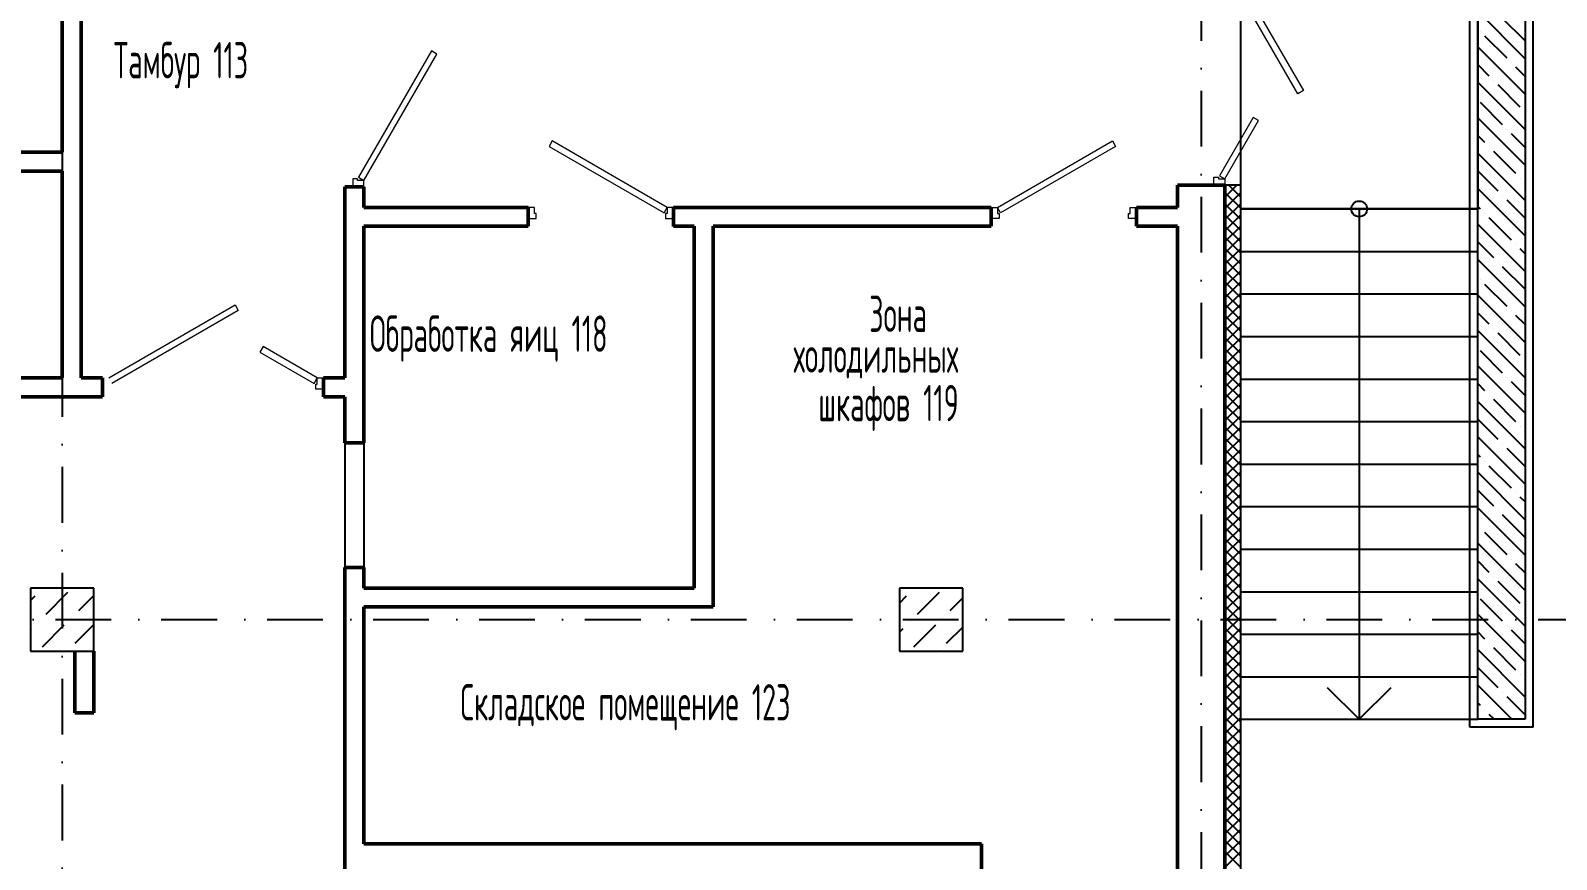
# Model space of a CAD drawing. Extents: x -1560602 to 321118, y -2308202 to -430103.
# Drawn here: x -1491295 to -1481636, y -2040672 to -2035424 of the extents above; entities that cross this region are included whole.
import ezdxf

# ---------------------------------------------------------------- set-up
doc = ezdxf.new("R2010")
doc.units = 0
doc.header["$MEASUREMENT"] = 0
doc.linetypes.add('Dot & Dashed', pattern=[670.277762, 352.777767, -176.388884, 0, -141.111112])
doc.linetypes.add('Штрихпунктирная', pattern=[0.670278, 0.352778, -0.176389, 0, -0.141111])
doc.layers.get('0').update_dxf_attribs({"color": 255, "linetype": 'CONTINUOUS'})
for name, color, linetype, lineweight in [('Двери', 4, 'CONTINUOUS', 15), ('монолитная стена', 2, 'CONTINUOUS', 25), ('стены', 5, 'CONTINUOUS', 50)]:
    doc.layers.add(name, color=color, linetype=linetype, lineweight=lineweight)
for name, color, linetype in [('Колонна', 7, 'CONTINUOUS'), ('колонна нижнего ряда', 1, 'CONTINUOUS'), ('Оси', 253, 'Dot & Dashed'), ('Текст', 7, 'CONTINUOUS'), ('Утеплитель', 6, 'CONTINUOUS')]:
    doc.layers.add(name, color=color, linetype=linetype)
doc.styles.get("Standard").update_dxf_attribs({"font": 'spds.shx', "width": 0.7, "height": 250})

msp = doc.modelspace()

# ---------------------------------------------------------------- linework, layer by layer
at = {"color": 0, "ltscale": 100}
for p, q in [((-1481784.7, -2039834.2), (-1481784.7, -2031243.4)), ((-1483634.7, -2036553.4), (-1483634.7, -2034753.4)), ((-1482134.7, -2034753.4), (-1482134.7, -2036553.4)), ((-1482184.7, -2039834.2), (-1482184.7, -2034803.4)), ((-1482134.7, -2036553.4), (-1483634.7, -2036553.4)), ((-1483634.7, -2036553.4), (-1482134.7, -2036553.4)), ((-1482884.7, -2036553.4), (-1482884.7, -2039784.2)), ((-1483634.7, -2036822.7), (-1482134.7, -2036822.7)), ((-1483634.7, -2037091.9), (-1482134.7, -2037091.9)), ((-1483634.7, -2037361.1), (-1482134.7, -2037361.1)), ((-1483634.7, -2037630.4), (-1482134.7, -2037630.4)), ((-1483634.7, -2037899.6), (-1482134.7, -2037899.6)), ((-1483634.7, -2038168.8), (-1482134.7, -2038168.8)), ((-1483634.7, -2038438.1), (-1482134.7, -2038438.1)), ((-1483634.7, -2038707.3), (-1482134.7, -2038707.3)), ((-1483634.7, -2038976.5), (-1482134.7, -2038976.5)), ((-1483634.7, -2039245.7), (-1482134.7, -2039245.7)), ((-1483634.7, -2039515), (-1482134.7, -2039515)), ((-1482884.7, -2039784.2), (-1483084.7, -2039584.2)), ((-1482684.7, -2039584.2), (-1482884.7, -2039784.2)), ((-1483634.7, -2039784.2), (-1482134.7, -2039784.2)), ((-1481784.7, -2039834.2), (-1482184.7, -2039834.2))]:
    msp.add_line(p, q, dxfattribs=at)
msp.add_circle((-1482884.7, -2036553.4), 50, dxfattribs=at)
at = {"layer": 'Двери', "color": 0, "linetype": 'Continuous'}
for p, q in [((-1483734.7, -2034943.4), (-1483237.7, -2035804.3)), ((-1483272.4, -2035824.3), (-1483769.4, -2034963.4)), ((-1488757.4, -2035553.2), (-1489219.4, -2036353.4)), ((-1489184.7, -2036373.4), (-1488722.7, -2035573.2)), ((-1488722.7, -2035573.2), (-1488757.4, -2035553.2)), ((-1483237.7, -2035804.3), (-1483272.4, -2035824.3)), ((-1483556.4, -2035974.5), (-1483769.4, -2036343.4)), ((-1483734.7, -2036363.4), (-1483521.7, -2035994.5)), ((-1483521.7, -2035994.5), (-1483556.4, -2035974.5)), ((-1487992.2, -2036123.4), (-1488012.2, -2036158.1)), ((-1488012.2, -2036158.1), (-1487284.7, -2036578.1)), ((-1487264.7, -2036543.4), (-1487992.2, -2036123.4)), ((-1485174.7, -2036543.4), (-1484447.3, -2036123.4)), ((-1484427.3, -2036158.1), (-1485154.7, -2036578.1)), ((-1484447.3, -2036123.4), (-1484427.3, -2036158.1)), ((-1489224.7, -2036363.4), (-1489254.7, -2036363.4)), ((-1489254.7, -2036363.4), (-1489254.7, -2036413.4)), ((-1489224.7, -2036373.4), (-1489224.7, -2036363.4)), ((-1489184.7, -2036373.4), (-1489224.7, -2036373.4)), ((-1489219.4, -2036353.4), (-1489184.7, -2036373.4)), ((-1489184.7, -2036413.4), (-1489184.7, -2036373.4)), ((-1483804.7, -2036403.4), (-1483804.7, -2036353.4)), ((-1483804.7, -2036353.4), (-1483774.7, -2036353.4)), ((-1483774.7, -2036353.4), (-1483774.7, -2036363.4)), ((-1483774.7, -2036363.4), (-1483734.7, -2036363.4)), ((-1483769.4, -2036343.4), (-1483734.7, -2036363.4)), ((-1483734.7, -2036363.4), (-1483734.7, -2036403.4)), ((-1488104.7, -2036543.4), (-1488144.7, -2036543.4)), ((-1488104.7, -2036583.4), (-1488104.7, -2036543.4)), ((-1488094.7, -2036583.4), (-1488104.7, -2036583.4)), ((-1488094.7, -2036613.4), (-1488094.7, -2036583.4)), ((-1487284.7, -2036578.1), (-1487264.7, -2036543.4)), ((-1487264.7, -2036583.4), (-1487274.7, -2036583.4)), ((-1487274.7, -2036583.4), (-1487274.7, -2036613.4)), ((-1487224.7, -2036543.4), (-1487264.7, -2036543.4)), ((-1487264.7, -2036543.4), (-1487264.7, -2036583.4)), ((-1485214.7, -2036543.4), (-1485174.7, -2036543.4)), ((-1485174.7, -2036543.4), (-1485174.7, -2036583.4)), ((-1485154.7, -2036578.1), (-1485174.7, -2036543.4)), ((-1485174.7, -2036583.4), (-1485164.7, -2036583.4)), ((-1485164.7, -2036583.4), (-1485164.7, -2036613.4)), ((-1484344.7, -2036613.4), (-1484344.7, -2036583.4)), ((-1484344.7, -2036583.4), (-1484334.7, -2036583.4)), ((-1484334.7, -2036583.4), (-1484334.7, -2036543.4)), ((-1484334.7, -2036543.4), (-1484294.7, -2036543.4)), ((-1488144.7, -2036613.4), (-1488094.7, -2036613.4)), ((-1487274.7, -2036613.4), (-1487224.7, -2036613.4)), ((-1485164.7, -2036613.4), (-1485214.7, -2036613.4)), ((-1484294.7, -2036613.4), (-1484344.7, -2036613.4)), ((-1490799.7, -2037623.4), (-1489999.5, -2037161.4)), ((-1489999.5, -2037161.4), (-1489979.5, -2037196.1)), ((-1489979.5, -2037196.1), (-1490779.7, -2037658.1)), ((-1489822.7, -2037425.4), (-1489842.7, -2037460.1)), ((-1489842.7, -2037460.1), (-1489499.7, -2037658.1)), ((-1489479.7, -2037623.4), (-1489822.7, -2037425.4)), ((-1489499.7, -2037658.1), (-1489479.7, -2037623.4)), ((-1489479.7, -2037663.4), (-1489479.7, -2037623.4)), ((-1489479.7, -2037623.4), (-1489439.7, -2037623.4)), ((-1489489.7, -2037693.4), (-1489489.7, -2037663.4)), ((-1489489.7, -2037663.4), (-1489479.7, -2037663.4)), ((-1489439.7, -2037693.4), (-1489489.7, -2037693.4))]:
    msp.add_line(p, q, dxfattribs=at)
at = {"layer": 'Колонна', "color": 0, "ltscale": 100}
for p, q in [((-1490894.7, -2038953.4), (-1491294.7, -2038953.4)), ((-1491294.7, -2038953.4), (-1491294.7, -2039353.4)), ((-1490894.7, -2039353.4), (-1490894.7, -2038953.4)), ((-1485394.7, -2038953.4), (-1485794.7, -2038953.4)), ((-1485794.7, -2038953.4), (-1485794.7, -2039353.4)), ((-1485394.7, -2039353.4), (-1485394.7, -2038953.4)), ((-1491294.7, -2039353.4), (-1490894.7, -2039353.4)), ((-1485794.7, -2039353.4), (-1485394.7, -2039353.4))]:
    msp.add_line(p, q, dxfattribs=at)
at = {"layer": 'колонна нижнего ряда', "color": 0, "ltscale": 100}
for p, q in [((-1491294.7, -2039033.1), (-1491264.7, -2039003)), ((-1491218.7, -2038957.1), (-1491218.7, -2038957.1)), ((-1491195.7, -2039117.9), (-1491057.9, -2038980)), ((-1490988.9, -2039094.9), (-1490894.7, -2039000.8)), ((-1485794.7, -2039048.5), (-1485749.3, -2039003)), ((-1485703.3, -2038957.1), (-1485703.3, -2038957.1)), ((-1485680.3, -2039117.9), (-1485542.4, -2038980)), ((-1485473.5, -2039094.9), (-1485394.7, -2039016.2)), ((-1491241.7, -2039163.9), (-1491241.7, -2039163.9)), ((-1491218.7, -2039324.8), (-1491080.8, -2039186.9)), ((-1491034.9, -2039140.9), (-1491034.9, -2039140.9)), ((-1491011.9, -2039301.8), (-1490894.7, -2039184.6)), ((-1485726.3, -2039163.9), (-1485726.3, -2039163.9)), ((-1485703.3, -2039324.8), (-1485565.4, -2039186.9)), ((-1485519.4, -2039140.9), (-1485519.4, -2039140.9)), ((-1485496.5, -2039301.8), (-1485394.7, -2039200.1)), ((-1491294.7, -2039216.9), (-1491287.7, -2039209.8)), ((-1485794.7, -2039232.4), (-1485772.2, -2039209.8)), ((-1491057.9, -2039347.7), (-1491057.9, -2039347.7)), ((-1485542.4, -2039347.7), (-1485542.4, -2039347.7))]:
    msp.add_line(p, q, dxfattribs=at)
at = {"layer": 'монолитная стена', "color": 0, "ltscale": 100}
for p, q in [((-1481834.7, -2031293.4), (-1481834.7, -2039783.8)), ((-1482134.7, -2039783.8), (-1482134.7, -2034753.4)), ((-1481834.7, -2039783.8), (-1482134.7, -2039783.8))]:
    msp.add_line(p, q, dxfattribs=at)
at = {"layer": 'монолитная стена', "color": 0, "lineweight": -3, "ltscale": 100}
for p, q in [((-1481834.7, -2035602.3), (-1482134.7, -2035302.3)), ((-1482117.7, -2035431.6), (-1482117.7, -2035431.6)), ((-1481837, -2035487.8), (-1481977.4, -2035347.5)), ((-1481834.7, -2035826.8), (-1482134.7, -2035526.8)), ((-1481949.3, -2035600), (-1482089.6, -2035459.7)), ((-1481921.2, -2035628.1), (-1481921.2, -2035628.1)), ((-1482061.5, -2035712.3), (-1482134.7, -2035639.1)), ((-1481834.7, -2035714.6), (-1481893.2, -2035656.1)), ((-1481834.7, -2036051.3), (-1482134.7, -2035751.3)), ((-1482033.5, -2035740.3), (-1482033.5, -2035740.3)), ((-1481865.1, -2035908.7), (-1482005.4, -2035768.4)), ((-1481977.4, -2036021), (-1482117.7, -2035880.7)), ((-1481834.7, -2036275.8), (-1482134.7, -2035975.8)), ((-1481837, -2035936.8), (-1481837, -2035936.8)), ((-1482089.6, -2036133.2), (-1482134.7, -2036088.1)), ((-1481949.3, -2036049), (-1481949.3, -2036049)), ((-1481834.7, -2036163.6), (-1481921.2, -2036077.1)), ((-1481834.7, -2036500.3), (-1482134.7, -2036200.3)), ((-1482061.5, -2036161.3), (-1482061.5, -2036161.3)), ((-1481893.2, -2036329.7), (-1482033.5, -2036189.3)), ((-1482005.4, -2036441.9), (-1482134.7, -2036312.6)), ((-1481865.1, -2036357.7), (-1481865.1, -2036357.7)), ((-1481834.7, -2036388.1), (-1481837, -2036385.8)), ((-1481834.7, -2036724.8), (-1482134.7, -2036424.8)), ((-1481977.4, -2036470), (-1481977.4, -2036470)), ((-1481834.7, -2036612.6), (-1481949.3, -2036498)), ((-1482117.7, -2036554.2), (-1482134.7, -2036537.1)), ((-1482089.6, -2036582.2), (-1482089.6, -2036582.2)), ((-1481834.7, -2036949.4), (-1482134.7, -2036649.4)), ((-1481921.2, -2036750.6), (-1482061.5, -2036610.3)), ((-1482033.5, -2036862.9), (-1482134.7, -2036761.6)), ((-1481893.2, -2036778.7), (-1481893.2, -2036778.7)), ((-1481834.7, -2037173.9), (-1482134.7, -2036873.9)), ((-1481834.7, -2036837.1), (-1481865.1, -2036806.7)), ((-1482005.4, -2036890.9), (-1482005.4, -2036890.9)), ((-1481837, -2037059.3), (-1481977.4, -2036919)), ((-1482117.7, -2037003.2), (-1482117.7, -2037003.2)), ((-1481949.3, -2037171.6), (-1482089.6, -2037031.2)), ((-1481834.7, -2037398.4), (-1482134.7, -2037098.4)), ((-1482061.5, -2037283.8), (-1482134.7, -2037210.6)), ((-1481921.2, -2037199.6), (-1481921.2, -2037199.6)), ((-1481834.7, -2037286.1), (-1481893.2, -2037227.7)), ((-1481834.7, -2037622.9), (-1482134.7, -2037322.9)), ((-1482033.5, -2037311.9), (-1482033.5, -2037311.9)), ((-1481865.1, -2037480.3), (-1482005.4, -2037339.9)), ((-1481977.4, -2037592.5), (-1482117.7, -2037452.2)), ((-1481834.7, -2037847.4), (-1482134.7, -2037547.4)), ((-1481837, -2037508.3), (-1481837, -2037508.3)), ((-1482089.6, -2037704.8), (-1482134.7, -2037659.6)), ((-1481949.3, -2037620.6), (-1481949.3, -2037620.6)), ((-1481834.7, -2037735.1), (-1481921.2, -2037648.6)), ((-1482061.5, -2037732.8), (-1482061.5, -2037732.8)), ((-1481834.7, -2038071.9), (-1482134.7, -2037771.9)), ((-1481893.2, -2037901.2), (-1482033.5, -2037760.9)), ((-1482005.4, -2038013.5), (-1482134.7, -2037884.1)), ((-1481865.1, -2037929.3), (-1481865.1, -2037929.3)), ((-1481834.7, -2038296.4), (-1482134.7, -2037996.4)), ((-1481977.4, -2038041.5), (-1481977.4, -2038041.5)), ((-1481834.7, -2037959.6), (-1481837, -2037957.3)), ((-1482117.7, -2038125.7), (-1482134.7, -2038108.6)), ((-1481834.7, -2038184.1), (-1481949.3, -2038069.6)), ((-1481834.7, -2038520.9), (-1482134.7, -2038220.9)), ((-1482089.6, -2038153.8), (-1482089.6, -2038153.8)), ((-1481921.2, -2038322.2), (-1482061.5, -2038181.8)), ((-1482033.5, -2038434.4), (-1482134.7, -2038333.1)), ((-1481893.2, -2038350.2), (-1481893.2, -2038350.2)), ((-1481834.7, -2038408.6), (-1481865.1, -2038378.3)), ((-1481834.7, -2038745.4), (-1482134.7, -2038445.4)), ((-1482005.4, -2038462.5), (-1482005.4, -2038462.5)), ((-1481837, -2038630.9), (-1481977.4, -2038490.5)), ((-1482117.7, -2038574.7), (-1482117.7, -2038574.7)), ((-1481949.3, -2038743.1), (-1482089.6, -2038602.8)), ((-1481834.7, -2038969.9), (-1482134.7, -2038669.9)), ((-1482061.5, -2038855.4), (-1482134.7, -2038782.2)), ((-1481921.2, -2038771.2), (-1481921.2, -2038771.2)), ((-1481834.7, -2038857.7), (-1481893.2, -2038799.2)), ((-1481876.1, -2039153), (-1482134.7, -2038894.4)), ((-1482033.5, -2038883.4), (-1482033.5, -2038883.4)), ((-1481865.1, -2039051.8), (-1482005.4, -2038911.5)), ((-1481988.4, -2039153), (-1482117.7, -2039023.7)), ((-1481837, -2039079.9), (-1481837, -2039079.9)), ((-1482100.6, -2039153), (-1482134.7, -2039118.9)), ((-1481834.7, -2039418.9), (-1482100.6, -2039153)), ((-1481977.4, -2039164.1), (-1481988.4, -2039153)), ((-1481949.3, -2039192.1), (-1481949.3, -2039192.1)), ((-1481834.7, -2039194.4), (-1481876.1, -2039153)), ((-1482089.6, -2039276.3), (-1482134.7, -2039231.2)), ((-1482061.5, -2039304.4), (-1482061.5, -2039304.4)), ((-1481834.7, -2039306.7), (-1481921.2, -2039220.2)), ((-1481834.7, -2039643.4), (-1482134.7, -2039343.4)), ((-1481893.2, -2039472.8), (-1482033.5, -2039332.4)), ((-1482005.4, -2039585), (-1482134.7, -2039455.7)), ((-1481918.9, -2039783.8), (-1482134.7, -2039567.9)), ((-1481865.1, -2039500.8), (-1481865.1, -2039500.8)), ((-1481834.7, -2039531.2), (-1481837, -2039528.9)), ((-1482117.7, -2039697.3), (-1482134.7, -2039680.2)), ((-1481977.4, -2039613.1), (-1481977.4, -2039613.1)), ((-1481834.7, -2039755.7), (-1481949.3, -2039641.1)), ((-1482089.6, -2039725.3), (-1482089.6, -2039725.3)), ((-1482031.1, -2039783.8), (-1482061.5, -2039753.4))]:
    msp.add_line(p, q, dxfattribs=at)
at = {"layer": 'Оси', "color": 0, "linetype": 'Штрихпунктирная', "lineweight": -3, "ltscale": 1000}
for p, q in [((-1483884.7, -2030443.4), (-1483884.7, -2057488.4)), ((-1491094.7, -2032153.4), (-1491094.7, -2057618.4)), ((-1493818.8, -2039153.4), (-1479259.7, -2039153.4))]:
    msp.add_line(p, q, dxfattribs=at)
at = {"layer": 'стены', "color": 0, "ltscale": 100}
for p, q in [((-1491094.7, -2036193.4), (-1491094.7, -2034753.4)), ((-1490974.7, -2034753.4), (-1490974.7, -2037623.4)), ((-1493704.7, -2036193.4), (-1491094.7, -2036193.4)), ((-1491094.7, -2036313.4), (-1493584.7, -2036313.4)), ((-1491094.7, -2037623.4), (-1491094.7, -2036313.4)), ((-1483734.7, -2036403.4), (-1484034.7, -2036403.4)), ((-1484034.7, -2036403.4), (-1484034.7, -2036543.4)), ((-1483734.7, -2053013.4), (-1483734.7, -2036403.4)), ((-1489304.7, -2037623.4), (-1489304.7, -2036413.4)), ((-1489304.7, -2036413.4), (-1489184.7, -2036413.4)), ((-1489184.7, -2036413.4), (-1489184.7, -2036543.4)), ((-1488144.7, -2036543.4), (-1489184.7, -2036543.4)), ((-1488144.7, -2036543.4), (-1488144.7, -2036663.4)), ((-1485214.7, -2036543.4), (-1487224.7, -2036543.4)), ((-1487224.7, -2036545.3), (-1487224.7, -2036665.3)), ((-1485214.7, -2036543.4), (-1485214.7, -2036663.4)), ((-1484034.7, -2036543.4), (-1484294.7, -2036543.4)), ((-1484294.7, -2036543.4), (-1484294.7, -2036663.4)), ((-1489184.7, -2036663.4), (-1488144.7, -2036663.4)), ((-1489184.7, -2038033.4), (-1489184.7, -2036663.4)), ((-1487224.7, -2036663.4), (-1487094.7, -2036663.4)), ((-1487094.7, -2036663.4), (-1487094.7, -2038953.4)), ((-1486974.7, -2039073.4), (-1486974.7, -2036663.4)), ((-1485214.7, -2036663.4), (-1486974.7, -2036663.4)), ((-1484294.7, -2036663.4), (-1484034.7, -2036663.4)), ((-1484034.7, -2036663.4), (-1484034.7, -2042753.4)), ((-1493704.7, -2037623.4), (-1491094.7, -2037623.4)), ((-1490974.7, -2037623.4), (-1490839.7, -2037623.4)), ((-1490839.7, -2037623.4), (-1490839.7, -2037743.4)), ((-1489439.7, -2037743.4), (-1489439.7, -2037623.4)), ((-1489439.7, -2037623.4), (-1489304.7, -2037623.4)), ((-1490839.7, -2037743.4), (-1493704.7, -2037743.4)), ((-1489304.7, -2037743.4), (-1489439.7, -2037743.4)), ((-1489304.7, -2038033.4), (-1489304.7, -2037743.4)), ((-1489304.7, -2038033.4), (-1489184.7, -2038033.4)), ((-1489304.7, -2038823.4), (-1489304.7, -2041083.4)), ((-1489304.7, -2038823.4), (-1489184.7, -2038823.4)), ((-1489184.7, -2038823.4), (-1489184.7, -2038953.4)), ((-1487094.7, -2038953.4), (-1489184.7, -2038953.4)), ((-1489184.7, -2039073.4), (-1486974.7, -2039073.4)), ((-1489184.7, -2040573.4), (-1489184.7, -2039073.4)), ((-1491014.7, -2039353.4), (-1491014.7, -2039743.4)), ((-1490894.7, -2039743.4), (-1490894.7, -2039353.4)), ((-1485274.7, -2040573.4), (-1489184.7, -2040573.4)), ((-1485274.7, -2040573.4), (-1485274.7, -2041083.4))]:
    msp.add_line(p, q, dxfattribs=at)
at = {"layer": 'стены', "color": 0, "lineweight": -3, "ltscale": 100}
for p, q in [((-1489304.7, -2038033.4), (-1489304.7, -2038823.4)), ((-1489184.7, -2038033.4), (-1489184.7, -2038823.4))]:
    msp.add_line(p, q, dxfattribs=at)
at = {"layer": 'стены', "color": 0, "linetype": 'Continuous', "ltscale": 100}
msp.add_line((-1490894.7, -2039743.4), (-1491014.7, -2039743.4), dxfattribs=at)
at = {"layer": 'Утеплитель', "color": 0, "ltscale": 100}
for p, q in [((-1483634.7, -2036403.4), (-1483734.7, -2036403.4)), ((-1483734.7, -2036408.7), (-1483729.5, -2036403.4)), ((-1483734.7, -2036479.4), (-1483658.8, -2036403.4)), ((-1483634.7, -2036478.9), (-1483710.2, -2036403.4)), ((-1483634.7, -2036408.2), (-1483639.5, -2036403.4)), ((-1483634.7, -2053113.4), (-1483634.7, -2036403.4)), ((-1483634.7, -2036549.6), (-1483734.7, -2036449.6)), ((-1483734.7, -2036550.1), (-1483634.7, -2036450.1)), ((-1483634.7, -2036620.3), (-1483734.7, -2036520.3)), ((-1483734.7, -2036620.8), (-1483634.7, -2036520.8)), ((-1483634.7, -2036691), (-1483734.7, -2036591)), ((-1483734.7, -2036691.5), (-1483634.7, -2036591.5)), ((-1483634.7, -2036761.7), (-1483734.7, -2036661.7)), ((-1483734.7, -2036762.2), (-1483634.7, -2036662.2)), ((-1483634.7, -2036832.5), (-1483734.7, -2036732.5)), ((-1483734.7, -2036832.9), (-1483634.7, -2036732.9)), ((-1483634.7, -2036903.2), (-1483734.7, -2036803.2)), ((-1483734.7, -2036903.7), (-1483634.7, -2036803.7)), ((-1483634.7, -2036973.9), (-1483734.7, -2036873.9)), ((-1483734.7, -2036974.4), (-1483634.7, -2036874.4)), ((-1483634.7, -2037044.6), (-1483734.7, -2036944.6)), ((-1483734.7, -2037045.1), (-1483634.7, -2036945.1)), ((-1483634.7, -2037115.3), (-1483734.7, -2037015.3)), ((-1483734.7, -2037115.8), (-1483634.7, -2037015.8)), ((-1483634.7, -2037186), (-1483734.7, -2037086)), ((-1483734.7, -2037186.5), (-1483634.7, -2037086.5)), ((-1483634.7, -2037256.7), (-1483734.7, -2037156.7)), ((-1483734.7, -2037257.2), (-1483634.7, -2037157.2)), ((-1483634.7, -2037327.4), (-1483734.7, -2037227.4)), ((-1483734.7, -2037327.9), (-1483634.7, -2037227.9)), ((-1483634.7, -2037398.1), (-1483734.7, -2037298.1)), ((-1483734.7, -2037398.6), (-1483634.7, -2037298.6)), ((-1483634.7, -2037468.9), (-1483734.7, -2037368.9)), ((-1483734.7, -2037469.3), (-1483634.7, -2037369.3)), ((-1483634.7, -2037539.6), (-1483734.7, -2037439.6)), ((-1483734.7, -2037540.1), (-1483634.7, -2037440.1)), ((-1483634.7, -2037610.3), (-1483734.7, -2037510.3)), ((-1483734.7, -2037610.8), (-1483634.7, -2037510.8)), ((-1483634.7, -2037681), (-1483734.7, -2037581)), ((-1483734.7, -2037681.5), (-1483634.7, -2037581.5)), ((-1483634.7, -2037751.7), (-1483734.7, -2037651.7)), ((-1483734.7, -2037752.2), (-1483634.7, -2037652.2)), ((-1483634.7, -2037822.4), (-1483734.7, -2037722.4)), ((-1483734.7, -2037822.9), (-1483634.7, -2037722.9)), ((-1483634.7, -2037893.1), (-1483734.7, -2037793.1)), ((-1483734.7, -2037893.6), (-1483634.7, -2037793.6)), ((-1483634.7, -2037963.8), (-1483734.7, -2037863.8)), ((-1483734.7, -2037964.3), (-1483634.7, -2037864.3)), ((-1483634.7, -2038034.5), (-1483734.7, -2037934.5)), ((-1483734.7, -2038035), (-1483634.7, -2037935)), ((-1483634.7, -2038105.3), (-1483734.7, -2038005.3)), ((-1483734.7, -2038105.7), (-1483634.7, -2038005.7)), ((-1483634.7, -2038176), (-1483734.7, -2038076)), ((-1483734.7, -2038176.4), (-1483634.7, -2038076.4)), ((-1483634.7, -2038246.7), (-1483734.7, -2038146.7)), ((-1483734.7, -2038247.2), (-1483634.7, -2038147.2)), ((-1483634.7, -2038317.4), (-1483734.7, -2038217.4)), ((-1483734.7, -2038317.9), (-1483634.7, -2038217.9)), ((-1483634.7, -2038388.1), (-1483734.7, -2038288.1)), ((-1483734.7, -2038388.6), (-1483634.7, -2038288.6)), ((-1483634.7, -2038458.8), (-1483734.7, -2038358.8)), ((-1483734.7, -2038459.3), (-1483634.7, -2038359.3)), ((-1483634.7, -2038529.5), (-1483734.7, -2038429.5)), ((-1483734.7, -2038530), (-1483634.7, -2038430)), ((-1483634.7, -2038600.2), (-1483734.7, -2038500.2)), ((-1483734.7, -2038600.7), (-1483634.7, -2038500.7)), ((-1483634.7, -2038670.9), (-1483734.7, -2038570.9)), ((-1483734.7, -2038671.4), (-1483634.7, -2038571.4)), ((-1483634.7, -2038741.6), (-1483734.7, -2038641.6)), ((-1483734.7, -2038742.1), (-1483634.7, -2038642.1)), ((-1483634.7, -2038812.4), (-1483734.7, -2038712.4)), ((-1483734.7, -2038812.8), (-1483634.7, -2038712.8)), ((-1483634.7, -2038883.1), (-1483734.7, -2038783.1)), ((-1483734.7, -2038883.6), (-1483634.7, -2038783.6)), ((-1483634.7, -2038953.8), (-1483734.7, -2038853.8)), ((-1483734.7, -2038954.3), (-1483634.7, -2038854.3)), ((-1483634.7, -2039024.5), (-1483734.7, -2038924.5)), ((-1483734.7, -2039025), (-1483634.7, -2038925)), ((-1483634.7, -2039095.2), (-1483734.7, -2038995.2)), ((-1483734.7, -2039095.7), (-1483634.7, -2038995.7)), ((-1483634.7, -2039165.9), (-1483734.7, -2039065.9)), ((-1483734.7, -2039166.4), (-1483634.7, -2039066.4)), ((-1483634.7, -2039236.6), (-1483734.7, -2039136.6)), ((-1483734.7, -2039237.1), (-1483634.7, -2039137.1)), ((-1483634.7, -2039307.3), (-1483734.7, -2039207.3)), ((-1483734.7, -2039307.8), (-1483634.7, -2039207.8)), ((-1483634.7, -2039378), (-1483734.7, -2039278)), ((-1483734.7, -2039378.5), (-1483634.7, -2039278.5)), ((-1483634.7, -2039448.8), (-1483734.7, -2039348.8)), ((-1483734.7, -2039449.2), (-1483634.7, -2039349.2)), ((-1483634.7, -2039519.5), (-1483734.7, -2039419.5)), ((-1483734.7, -2039520), (-1483634.7, -2039420)), ((-1483634.7, -2039590.2), (-1483734.7, -2039490.2)), ((-1483734.7, -2039590.7), (-1483634.7, -2039490.7)), ((-1483634.7, -2039660.9), (-1483734.7, -2039560.9)), ((-1483734.7, -2039661.4), (-1483634.7, -2039561.4)), ((-1483634.7, -2039731.6), (-1483734.7, -2039631.6)), ((-1483734.7, -2039732.1), (-1483634.7, -2039632.1)), ((-1483634.7, -2039802.3), (-1483734.7, -2039702.3)), ((-1483734.7, -2039802.8), (-1483634.7, -2039702.8)), ((-1483634.7, -2039873), (-1483734.7, -2039773)), ((-1483734.7, -2039873.5), (-1483634.7, -2039773.5)), ((-1483634.7, -2039943.7), (-1483734.7, -2039843.7)), ((-1483734.7, -2039944.2), (-1483634.7, -2039844.2)), ((-1483634.7, -2040014.4), (-1483734.7, -2039914.4)), ((-1483734.7, -2040014.9), (-1483634.7, -2039914.9)), ((-1483634.7, -2040085.2), (-1483734.7, -2039985.2)), ((-1483734.7, -2040085.6), (-1483634.7, -2039985.6)), ((-1483634.7, -2040155.9), (-1483734.7, -2040055.9)), ((-1483734.7, -2040156.3), (-1483634.7, -2040056.3)), ((-1483634.7, -2040226.6), (-1483734.7, -2040126.6)), ((-1483734.7, -2040227.1), (-1483634.7, -2040127.1)), ((-1483634.7, -2040297.3), (-1483734.7, -2040197.3)), ((-1483734.7, -2040297.8), (-1483634.7, -2040197.8)), ((-1483634.7, -2040368), (-1483734.7, -2040268)), ((-1483734.7, -2040368.5), (-1483634.7, -2040268.5)), ((-1483634.7, -2040438.7), (-1483734.7, -2040338.7)), ((-1483734.7, -2040439.2), (-1483634.7, -2040339.2)), ((-1483634.7, -2040509.4), (-1483734.7, -2040409.4)), ((-1483734.7, -2040509.9), (-1483634.7, -2040409.9)), ((-1483634.7, -2040580.1), (-1483734.7, -2040480.1)), ((-1483734.7, -2040580.6), (-1483634.7, -2040480.6)), ((-1483634.7, -2040650.8), (-1483734.7, -2040550.8)), ((-1483734.7, -2040651.3), (-1483634.7, -2040551.3)), ((-1483634.7, -2040721.5), (-1483734.7, -2040621.5)), ((-1483734.7, -2040722), (-1483634.7, -2040622))]:
    msp.add_line(p, q, dxfattribs=at)

# ---------------------------------------------------------------- texts
at = {"layer": 'Текст', "color": 0, "width": 0.7}
for s, p in [('Тамбур 113', (-1490768.6, -2035726.9)), ('Зона', (-1485986.2, -2037332.5)), ('Обработка яиц 118', (-1489147.7, -2037458.4)), ('холодильных', (-1486465, -2037590.4)), ('шкафов 119', (-1486308.4, -2037897.3)), ('Складское помещение 123', (-1488573.9, -2039791.6))]:
    msp.add_text(s, height=230, dxfattribs=at).set_placement(p)

doc.saveas('drawing.dxf')
